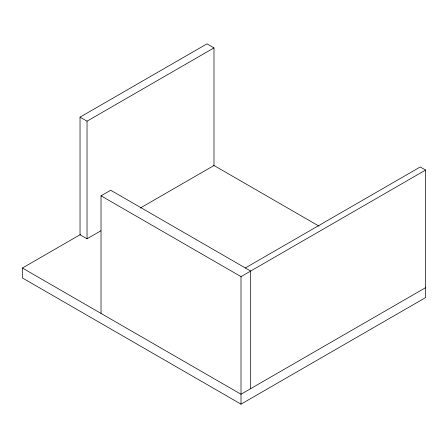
<?xml version="1.0" encoding="UTF-8"?>
<svg xmlns="http://www.w3.org/2000/svg" width="448" height="448" viewBox="0 0 448 448"><rect width="100%" height="100%" fill="white"/><g stroke="black" fill="none" stroke-linecap="round" stroke-linejoin="round"><path stroke-width="0.67" d="M100.934 230.77L87.03 238.795L80.035 234.758L80.035 117.146L206.993 43.842L213.987 47.88L213.987 165.497L140.23 208.079M80.035 117.146L87.03 121.184L213.987 47.88M101.024 313.421L101.024 195.81L110.695 190.226L250.678 271.046L250.678 388.657M245.33 267.954L420.252 166.964L425.6 170.055L425.6 297.584L241.007 404.158L22.4 277.945L22.4 268.033L80.5 234.489M101.024 195.81L241.007 276.629L425.6 170.055M425.6 287.666L241.007 394.24L22.4 268.033M213.657 165.301L319.021 226.134M241.007 276.629L241.007 404.158M87.03 121.184L87.03 238.795"/></g></svg>
